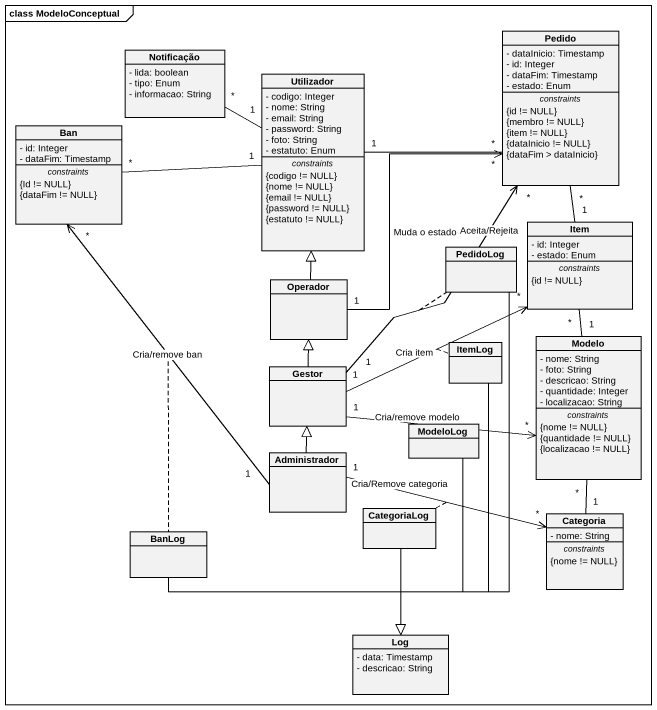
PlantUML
@startuml
mainframe class ModeloConceptual
hide circle
hide empty members
skinparam classAttributeIconSize 0
class Pedido {
  - dataInicio: Timestamp
  - id: Integer
  - dataFim: Timestamp
  - estado: Enum
  -- constraints --
  {id != NULL}
  {membro != NULL}
  {item != NULL}
  {dataInicio != NULL}
  {dataFim > dataInicio}
}
class Notificação {
  - lida: boolean
  - tipo: Enum
  - informacao: String
}
class Utilizador {
  - codigo: Integer
  - nome: String
  - email: String
  - password: String
  - foto: String
  - estatuto: Enum
  -- constraints --
  {codigo != NULL}
  {nome != NULL}
  {email != NULL}
  {password != NULL}
  {estatuto != NULL}
}
class Ban {
  - id: Integer
  - dataFim: Timestamp
  -- constraints --
  {Id != NULL}
  {dataFim != NULL}
}
class Item {
  - id: Integer
  - estado: Enum
  -- constraints --
  {id != NULL}
}
class PedidoLog
class Operador
class ItemLog
class Modelo {
  - nome: String
  - foto: String
  - descricao: String
  - quantidade: Integer
  - localizacao: String
  -- constraints --
  {nome != NULL}
  {quantidade != NULL}
  {localizacao != NULL}
}
class Gestor
class ModeloLog
class Administrador
class CategoriaLog
class BanLog
class Categoria {
  - nome: String
  -- constraints --
  {nome != NULL}
}
class Log {
  - data: Timestamp
  - descricao: String
}
Pedido "*" -left- "1" Utilizador
Utilizador "1" -left- "*" Notificação
Utilizador "1" -left- "*" Ban
Ban "*" <-- "1" Administrador : Cria/remove ban
(Ban, Administrador) .. BanLog
Item "1" -up- "*" Pedido
PedidoLog --|> Log
Operador "1" -up-> "*" Pedido : Muda o estado
Operador -up-|> Utilizador
ItemLog --|> Log
Modelo "1" -up- "*" Item
Gestor "1" -up-> "*" Pedido : Aceita/Rejeita
(Gestor, Pedido) .. PedidoLog
Gestor "1" -right-> "*" Item : Cria item
(Gestor, Item) .. ItemLog
Gestor -up-|> Operador
Gestor "1" -right-> "*" Modelo : Cria/remove modelo
(Gestor, Modelo) .. ModeloLog
ModeloLog --|> Log
Administrador -up-|> Gestor
Administrador "1" -right-> "*" Categoria : Cria/Remove categoria
(Administrador, Categoria) .. CategoriaLog
CategoriaLog --|> Log
BanLog -right-|> Log
Categoria "1" -up- "*" Modelo
@enduml
